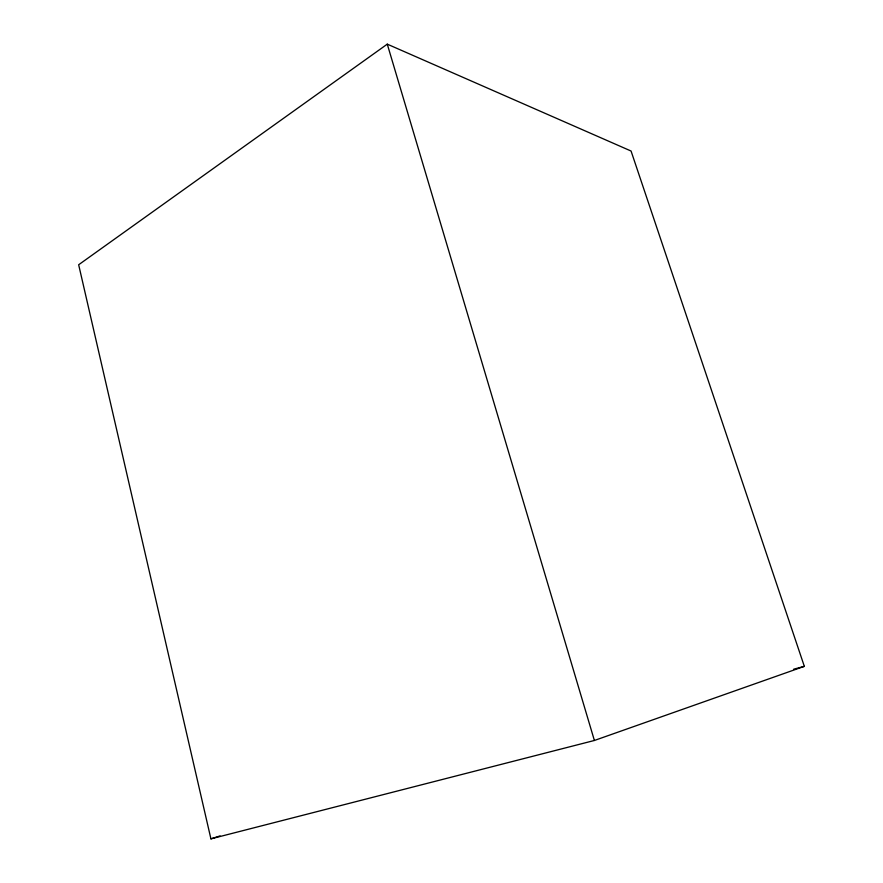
<?xml version="1.0" encoding="UTF-8"?>
<svg xmlns="http://www.w3.org/2000/svg" width="883" height="883" viewBox="0 0 883 883"><rect width="100%" height="100%" fill="white"/><g stroke="black" fill="none" stroke-linecap="round" stroke-linejoin="round"><path stroke-width="1.32" d="M387.273 44.15L78.664 264.757L210.916 838.85L594.391 740.473L804.336 666.356L631.058 151.026L387.273 44.15L594.391 740.473M210.916 838.85L220.088 835.903M793.685 669.193L804.336 666.356"/></g></svg>
